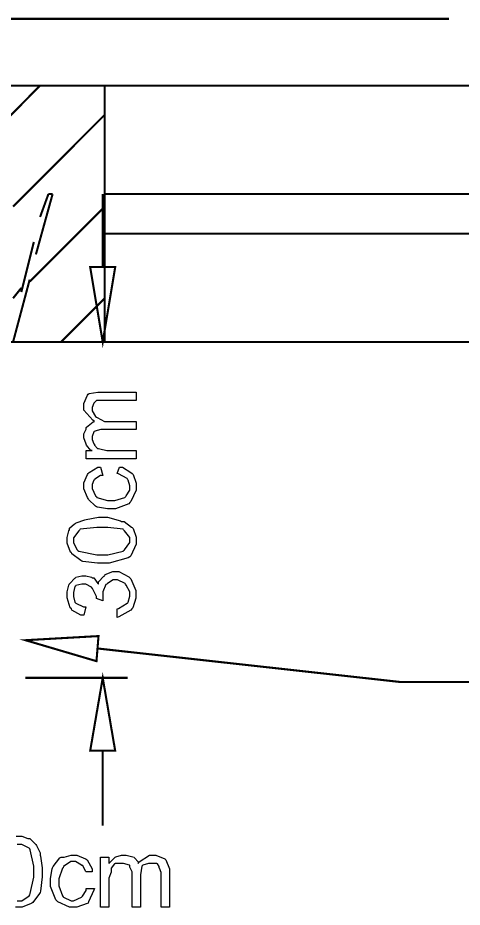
# Model space of a CAD drawing. Header units: metres. Extents: x -593 to 248, y 430 to 1024.
# Drawn here: x -481.96 to -472.92, y 631.64 to 649.72 of the extents above; entities that cross this region are included whole.
import ezdxf

# ---------------------------------------------------------------- set-up
doc = ezdxf.new("R2010")
doc.units = ezdxf.units.M
doc.header["$MEASUREMENT"] = 0
for name, color, linetype in [('C00-00-00-BLACK', 7, 'Continuous'), ('C00-00-FF', 5, 'Continuous'), ('C00-7E-FF', 150, 'Continuous'), ('CFF-7E-00', 30, 'Continuous')]:
    doc.layers.add(name, color=color, linetype=linetype)

msp = doc.modelspace()

# ---------------------------------------------------------------- linework, layer by layer
at = {"layer": 'C00-00-00-BLACK', "const_width": 0.0423}
for points in [[(-534.175, 648.342), (-443.841, 648.342)], [(-486.674, 643.129), (-481.502, 648.342)], [(-480.188, 643.129), (-480.188, 648.342)], [(-482.052, 645.884), (-480.188, 647.75)], [(-481.587, 644.911), (-481.248, 646.137)], [(-481.502, 645.673), (-481.333, 646.137)], [(-481.333, 646.137), (-481.248, 646.137)], [(-480.188, 646.137), (-459.404, 646.137)], [(-481.713, 644.357), (-480.188, 645.884)], [(-480.188, 645.334), (-459.404, 645.334)], [(-481.883, 644.146), (-481.629, 645.165)], [(-482.052, 643.129), (-481.713, 644.4)], [(-482.052, 644.019), (-481.883, 644.23)], [(-481.077, 643.129), (-480.188, 644.019)], [(-490.577, 643.129), (-449.057, 643.129)]]:
    msp.add_lwpolyline(points, dxfattribs=at)
at = {"layer": 'C00-00-FF', "const_width": 0.0423}
msp.add_lwpolyline([(-481.417, 643.129), (-480.018, 643.129)], dxfattribs=at)
at = {"layer": 'C00-7E-FF', "const_width": 0.0423}
for points in [[(-489.093, 649.7), (-473.189, 649.7)], [(-480.229, 644.653), (-480.229, 646.137)], [(-481.333, 643.129), (-479.719, 643.129)], [(-480.315, 636.899), (-474.166, 636.218), (-472.509, 636.218)], [(-481.799, 636.304), (-479.719, 636.304)], [(-480.229, 634.822), (-480.229, 633.296)]]:
    msp.add_lwpolyline(points, dxfattribs=at)
for points in [[(-480.484, 644.653), (-479.976, 644.653), (-480.229, 643.129), (-480.484, 644.653)], [(-480.356, 636.643), (-481.799, 637.069), (-480.315, 637.153), (-480.356, 636.643)], [(-480.484, 634.822), (-479.976, 634.822), (-480.229, 636.304), (-480.484, 634.822)]]:
    msp.add_lwpolyline(points, close=True, dxfattribs=at)
at = {"layer": 'C00-7E-FF'}
for points in [[(-480.484, 644.653), (-479.976, 644.653), (-480.229, 643.129), (-480.484, 644.653)], [(-480.356, 636.643), (-481.799, 637.069), (-480.315, 637.153), (-480.356, 636.643)], [(-480.484, 634.822), (-479.976, 634.822), (-480.229, 636.304), (-480.484, 634.822)]]:
    msp.add_lwpolyline(points, close=True, dxfattribs=at)
at = {"layer": 'CFF-7E-00'}
for points in [[(-479.55, 640.753), (-480.568, 640.753), (-480.568, 640.926), (-480.442, 640.926), (-480.473, 640.926), (-480.559, 641.032), (-480.568, 641.053), (-480.568, 641.053), (-480.611, 641.181), (-480.611, 641.222), (-480.611, 641.265), (-480.568, 641.36), (-480.568, 641.392), (-480.559, 641.402), (-480.421, 641.509), (-480.399, 641.518), (-480.43, 641.54), (-480.611, 641.747), (-480.611, 641.815), (-480.611, 641.879), (-480.536, 642.049), (-480.526, 642.07), (-480.505, 642.081), (-480.328, 642.111), (-480.269, 642.111), (-479.55, 642.111), (-479.55, 641.942), (-480.185, 641.942), (-480.228, 641.942), (-480.324, 641.942), (-480.356, 641.942), (-480.356, 641.942), (-480.399, 641.9), (-480.399, 641.9), (-480.41, 641.89), (-480.442, 641.802), (-480.442, 641.772), (-480.442, 641.731), (-480.378, 641.615), (-480.356, 641.604), (-480.345, 641.594), (-480.193, 641.518), (-480.142, 641.518), (-479.55, 641.518), (-479.55, 641.349), (-480.226, 641.349), (-480.27, 641.349), (-480.389, 641.319), (-480.399, 641.308), (-480.41, 641.308), (-480.442, 641.212), (-480.442, 641.179), (-480.442, 641.148), (-480.41, 641.063), (-480.399, 641.053), (-480.399, 641.032), (-480.334, 640.969), (-480.312, 640.969), (-480.291, 640.959), (-480.148, 640.926), (-480.1, 640.926), (-479.55, 640.926), (-479.55, 640.753)], [(-479.933, 640.457), (-479.89, 640.584), (-479.827, 640.584), (-479.656, 640.479), (-479.634, 640.457), (-479.613, 640.437), (-479.55, 640.263), (-479.55, 640.204), (-479.55, 640.12), (-479.656, 639.887), (-479.677, 639.865), (-479.699, 639.844), (-479.97, 639.738), (-480.06, 639.738), (-480.134, 639.738), (-480.335, 639.771), (-480.356, 639.781), (-480.378, 639.792), (-480.516, 639.929), (-480.526, 639.95), (-480.536, 639.972), (-480.611, 640.146), (-480.611, 640.204), (-480.611, 640.267), (-480.536, 640.437), (-480.526, 640.457), (-480.505, 640.479), (-480.331, 640.584), (-480.272, 640.584), (-480.229, 640.416), (-480.272, 640.416), (-480.389, 640.341), (-480.399, 640.33), (-480.41, 640.321), (-480.442, 640.234), (-480.442, 640.204), (-480.442, 640.151), (-480.378, 640.003), (-480.356, 639.991), (-480.346, 639.971), (-480.131, 639.907), (-480.06, 639.907), (-479.985, 639.907), (-479.783, 639.971), (-479.761, 639.991), (-479.751, 640.003), (-479.677, 640.122), (-479.677, 640.161), (-479.677, 640.204), (-479.71, 640.321), (-479.719, 640.33), (-479.73, 640.353), (-479.912, 640.448), (-479.933, 640.457)], [(-480.229, 638.634), (-480.335, 638.634), (-480.632, 638.667), (-480.652, 638.677), (-480.674, 638.688), (-480.855, 638.828), (-480.865, 638.849), (-480.886, 638.86), (-480.949, 639.042), (-480.949, 639.103), (-480.949, 639.156), (-480.918, 639.294), (-480.907, 639.315), (-480.907, 639.346), (-480.802, 639.432), (-480.781, 639.442), (-480.771, 639.453), (-480.59, 639.516), (-480.568, 639.526), (-480.568, 639.526), (-480.315, 639.568), (-480.229, 639.568), (-480.134, 639.568), (-479.871, 639.495), (-479.849, 639.484), (-479.795, 639.484), (-479.645, 639.369), (-479.634, 639.357), (-479.613, 639.337), (-479.55, 639.162), (-479.55, 639.103), (-479.55, 639.018), (-479.656, 638.784), (-479.677, 638.762), (-479.71, 638.741), (-480.1, 638.634), (-480.229, 638.634)], [(-480.229, 638.804), (-480.124, 638.804), (-479.817, 638.882), (-479.806, 638.892), (-479.785, 638.903), (-479.677, 639.053), (-479.677, 639.103), (-479.677, 639.156), (-479.785, 639.294), (-479.806, 639.315), (-479.817, 639.326), (-480.127, 639.357), (-480.229, 639.357), (-480.346, 639.357), (-480.685, 639.326), (-480.695, 639.315), (-480.717, 639.294), (-480.822, 639.151), (-480.822, 639.103), (-480.822, 639.05), (-480.749, 638.903), (-480.738, 638.892), (-480.717, 638.882), (-480.352, 638.804), (-480.229, 638.804)], [(-479.933, 637.534), (-479.933, 637.704), (-479.912, 637.715), (-479.733, 637.821), (-479.722, 637.831), (-479.712, 637.842), (-479.679, 637.961), (-479.679, 638), (-479.679, 638.054), (-479.754, 638.19), (-479.764, 638.211), (-479.774, 638.222), (-479.926, 638.297), (-479.976, 638.297), (-480.018, 638.297), (-480.135, 638.222), (-480.145, 638.211), (-480.167, 638.201), (-480.229, 638.051), (-480.229, 638), (-480.229, 638), (-480.229, 637.905), (-480.229, 637.872), (-480.359, 637.915), (-480.359, 637.915), (-480.359, 637.948), (-480.359, 637.958), (-480.359, 637.958), (-480.435, 638.117), (-480.444, 638.127), (-480.455, 638.149), (-480.575, 638.211), (-480.614, 638.211), (-480.656, 638.211), (-480.774, 638.18), (-480.783, 638.168), (-480.794, 638.159), (-480.825, 638.04), (-480.825, 638), (-480.825, 637.959), (-480.794, 637.842), (-480.783, 637.831), (-480.774, 637.821), (-480.622, 637.745), (-480.571, 637.745), (-480.614, 637.576), (-480.677, 637.576), (-480.857, 637.683), (-480.867, 637.704), (-480.889, 637.726), (-480.951, 637.933), (-480.951, 638), (-480.951, 638.054), (-480.921, 638.19), (-480.91, 638.211), (-480.9, 638.222), (-480.794, 638.328), (-480.783, 638.338), (-480.774, 638.349), (-480.654, 638.381), (-480.614, 638.381), (-480.572, 638.381), (-480.455, 638.349), (-480.444, 638.338), (-480.413, 638.338), (-480.326, 638.222), (-480.315, 638.211), (-480.315, 638.254), (-480.21, 638.371), (-480.188, 638.381), (-480.178, 638.402), (-480.027, 638.465), (-479.976, 638.465), (-479.903, 638.465), (-479.701, 638.36), (-479.679, 638.338), (-479.659, 638.317), (-479.553, 638.08), (-479.553, 638), (-479.553, 637.927), (-479.616, 637.726), (-479.637, 637.704), (-479.659, 637.683), (-479.901, 637.546), (-479.933, 637.534)], [(-480.568, 632.022), (-480.399, 632.022), (-480.41, 631.991), (-480.516, 631.748), (-480.526, 631.726), (-480.547, 631.716), (-480.754, 631.642), (-480.822, 631.642), (-480.907, 631.642), (-481.14, 631.748), (-481.161, 631.769), (-481.183, 631.791), (-481.29, 632.06), (-481.29, 632.149), (-481.29, 632.224), (-481.259, 632.425), (-481.248, 632.445), (-481.237, 632.467), (-481.099, 632.648), (-481.077, 632.657), (-481.013, 632.657), (-480.87, 632.7), (-480.822, 632.7), (-480.758, 632.7), (-480.579, 632.626), (-480.568, 632.615), (-480.547, 632.605), (-480.442, 632.423), (-480.442, 632.361), (-480.568, 632.361), (-480.579, 632.372), (-480.634, 632.488), (-480.652, 632.488), (-480.663, 632.499), (-480.783, 632.574), (-480.822, 632.574), (-480.875, 632.574), (-481.024, 632.467), (-481.034, 632.445), (-481.045, 632.436), (-481.118, 632.221), (-481.118, 632.149), (-481.118, 632.076), (-481.045, 631.875), (-481.034, 631.853), (-481.024, 631.843), (-480.873, 631.769), (-480.822, 631.769), (-480.822, 631.769), (-480.663, 631.843), (-480.652, 631.853), (-480.643, 631.864), (-480.568, 631.984), (-480.568, 632.022)], [(-480.272, 631.642), (-480.272, 632.657), (-480.103, 632.657), (-480.103, 632.531), (-480.093, 632.542), (-479.987, 632.648), (-479.976, 632.657), (-479.966, 632.668), (-479.846, 632.7), (-479.806, 632.7), (-479.754, 632.7), (-479.615, 632.668), (-479.592, 632.657), (-479.583, 632.648), (-479.507, 632.561), (-479.507, 632.531), (-479.487, 632.563), (-479.28, 632.7), (-479.211, 632.7), (-479.148, 632.7), (-478.968, 632.626), (-478.957, 632.615), (-478.948, 632.605), (-478.872, 632.423), (-478.872, 632.361), (-478.872, 631.642), (-479.041, 631.642), (-479.041, 632.318), (-479.041, 632.35), (-479.075, 632.436), (-479.084, 632.445), (-479.084, 632.467), (-479.117, 632.521), (-479.127, 632.531), (-479.159, 632.531), (-479.23, 632.531), (-479.253, 632.531), (-479.296, 632.531), (-479.414, 632.499), (-479.423, 632.488), (-479.434, 632.478), (-479.464, 632.297), (-479.464, 632.235), (-479.464, 631.642), (-479.634, 631.642), (-479.634, 632.318), (-479.634, 632.361), (-479.677, 632.456), (-479.677, 632.488), (-479.688, 632.499), (-479.809, 632.531), (-479.849, 632.531), (-479.881, 632.531), (-479.952, 632.531), (-479.976, 632.531), (-479.987, 632.521), (-480.06, 632.434), (-480.06, 632.404), (-480.06, 632.352), (-480.103, 632.232), (-480.103, 632.192), (-480.103, 631.642), (-480.272, 631.642)]]:
    msp.add_lwpolyline(points, close=True, dxfattribs=at)
for points in [[(-481.985, 633.083), (-481.926, 633.083), (-481.873, 633.083), (-481.753, 633.041), (-481.713, 633.041), (-481.704, 633.031), (-481.598, 632.925), (-481.587, 632.914), (-481.577, 632.893), (-481.502, 632.748), (-481.502, 632.7), (-481.493, 632.68), (-481.46, 632.441), (-481.46, 632.361), (-481.46, 632.256), (-481.493, 631.97), (-481.502, 631.938), (-481.514, 631.918), (-481.651, 631.737), (-481.672, 631.726), (-481.683, 631.716), (-481.865, 631.642), (-481.926, 631.642), (-482, 631.642)], [(-481.966, 631.769), (-481.926, 631.769), (-481.873, 631.769), (-481.724, 631.875), (-481.713, 631.895), (-481.704, 631.918), (-481.629, 632.251), (-481.629, 632.361), (-481.629, 632.478), (-481.704, 632.809), (-481.713, 632.83), (-481.724, 632.841), (-481.876, 632.914), (-481.926, 632.914), (-481.968, 632.914)]]:
    msp.add_lwpolyline(points, dxfattribs=at)

doc.saveas('drawing.dxf')
